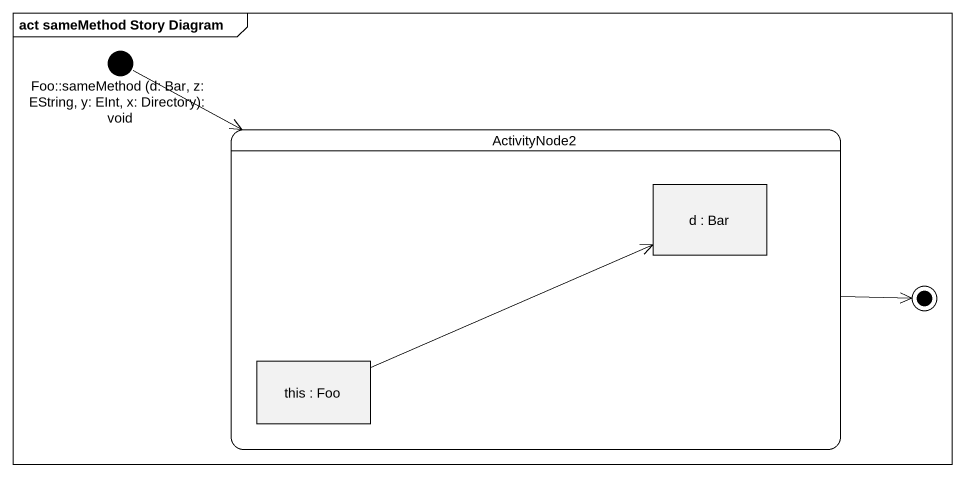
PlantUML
@startuml
mainframe act sameMethod Story Diagram
hide empty description
state "Foo::sameMethod (d: Bar, z: EString, y: EInt, x: Directory): void" as Foo_sameMethod_d_Bar_z <<start>>
state ActivityNode2 {
  state "d : Bar" as d <<object>>
  state "this : Foo" as this <<object>>
}
Foo_sameMethod_d_Bar_z -right-> ActivityNode2
this -right-> d
ActivityNode2 -right-> [*]
@enduml
